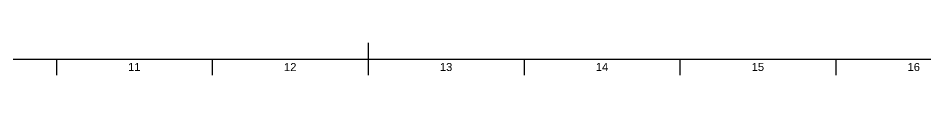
# Model space of a CAD drawing. Header units: millimetres. Extents: x 0 to 1189, y 0 to 841.
# Drawn here: x 490.2 to 773.7, y 5 to 15 of the extents above; entities that cross this region are included whole.
import ezdxf
from ezdxf.enums import TextEntityAlignment as Align

# ---------------------------------------------------------------- set-up
doc = ezdxf.new("R2010")
doc.units = ezdxf.units.MM
doc.header["$LTSCALE"] = 0.75
doc.layers.add('Border', color=7, linetype='Continuous', lineweight=25)
doc.styles.add('FusionTitle', font='')
doc.styles.get('FusionTitle').set_extended_font_data('Arial Unicode MS')

# ---------------------------------------------------------------- blocks, each defined once
blk = doc.blocks.new('ISO_A0_SHEET')
at = {"layer": 'Border'}
for p, q in [((599.5, 15), (599.5, 5)), ((20, 10), (1179, 10)), ((502.083334, 10), (502.083334, 5)), ((550.791667, 10), (550.791667, 5)), ((648.208333, 10), (648.208333, 5)), ((696.916666, 10), (696.916666, 5)), ((745.624999, 10), (745.624999, 5))]:
    blk.add_line(p, q, dxfattribs=at)
at = {"layer": 'Border', "style": 'FusionTitle'}
for s, p in [('11', (526.4375, 7.5)), ('12', (575.145833, 7.5)), ('13', (623.854167, 7.5)), ('14', (672.5625, 7.5)), ('15', (721.270833, 7.5)), ('16', (769.979166, 7.5))]:
    blk.add_text(s, height=2.5, dxfattribs=at).set_placement(p, align=Align.MIDDLE)

msp = doc.modelspace()

# ---------------------------------------------------------------- block references
at = {"layer": 'Border'}
msp.add_blockref('ISO_A0_SHEET', (0, 0), dxfattribs=at)

doc.saveas('drawing.dxf')
